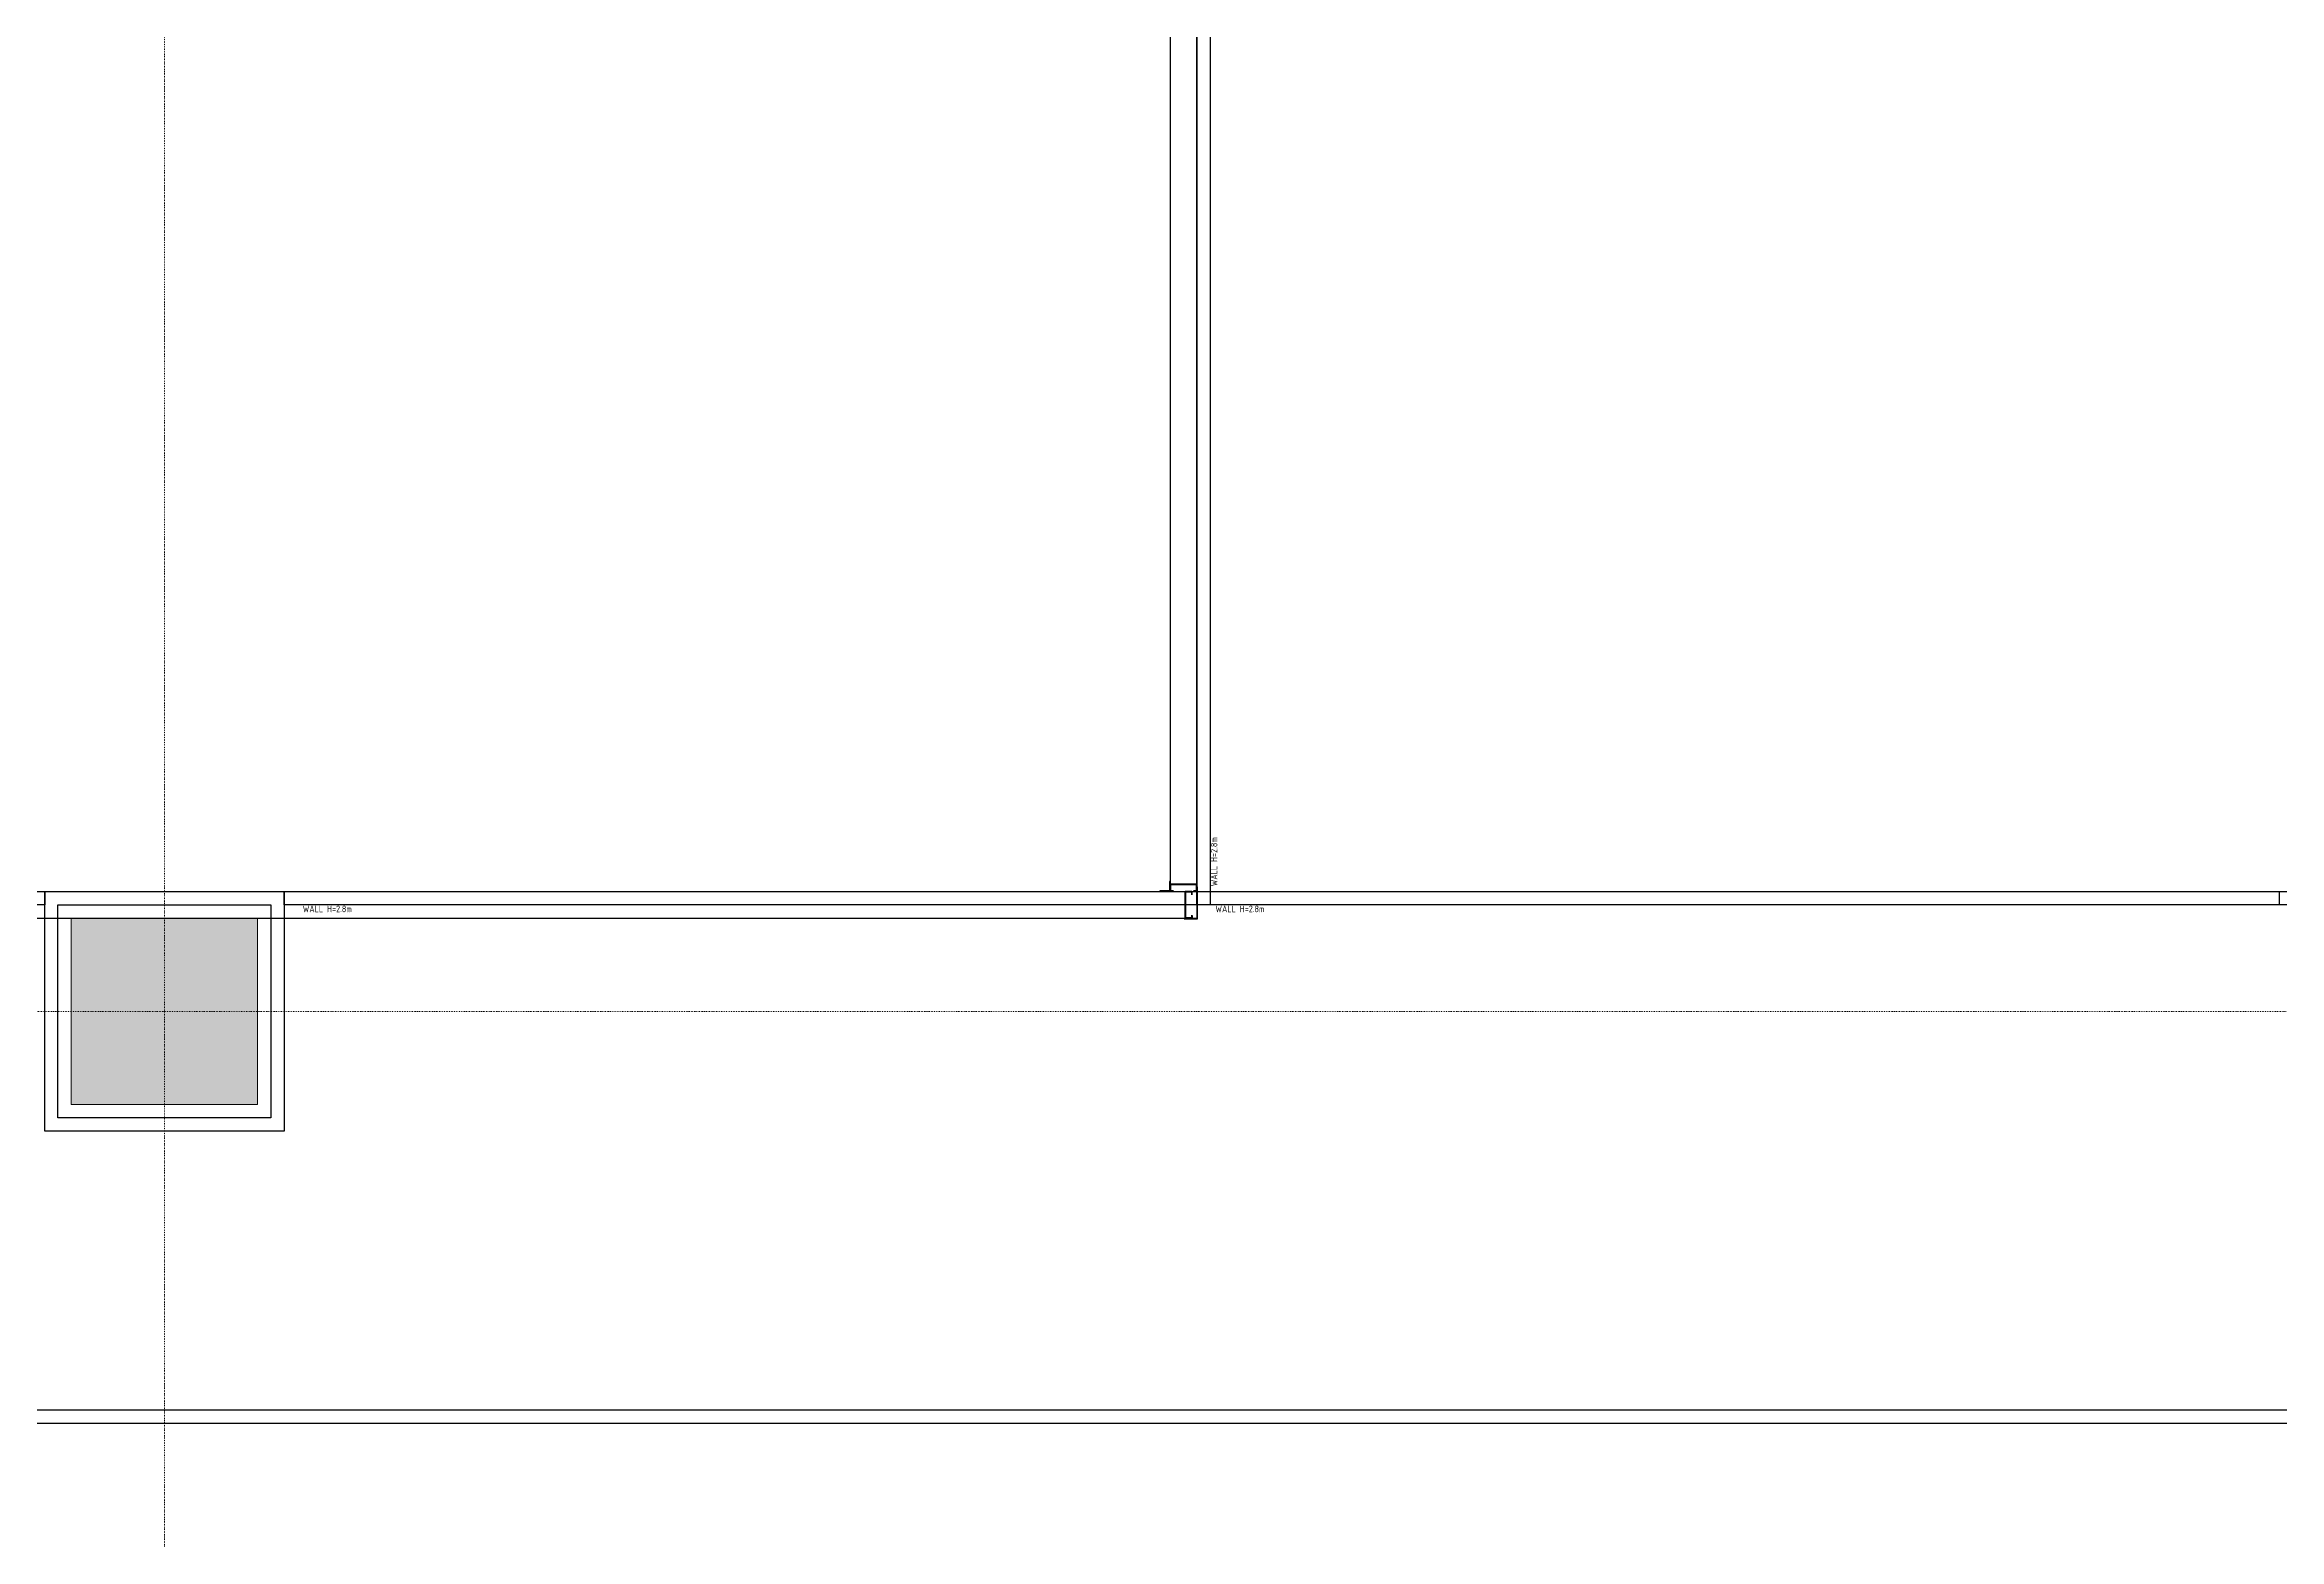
# Model space of a CAD drawing. Extents: x -32000 to 290600, y -29000 to 131250.
# Drawn here: x 209550 to 217950, y 73016 to 78632 of the extents above; entities that cross this region are included whole.
import ezdxf
from ezdxf.enums import TextEntityAlignment as Align

# ---------------------------------------------------------------- set-up
doc = ezdxf.new("R2010")
doc.units = 0
doc.header["$LTSCALE"] = 10
for name, pattern in [('H12PL3$0$JJP_三點線', [0.9, 0.3, -0.15, 0, -0.15, 0, -0.15, 0, -0.15]), ('XFDP30$0$HIDDEN2', [0.1875, 0.125, -0.0625]), ('XFM7P30ICA$0$H12PL3$0$JJP_三點線', [0.9, 0.3, -0.15, 0, -0.15, 0, -0.15, 0, -0.15]), ('XFM7P30ICA$0$XFDP30$0$HIDDEN2', [0.1875, 0.125, -0.0625])]:
    doc.linetypes.add(name, pattern=pattern)
for name, color, linetype in [('H12PL3$0$S-COL', 252, 'Continuous'), ('H12PL3$0$S-GRID', 252, 'Continuous'), ('XFDP30$0$A-W-P1S (50K)', 2, 'Continuous'), ('XFDP30$0$A-W-P1S (50K_Temporary)', 2, 'XFDP30$0$HIDDEN2'), ('XFDP30$0$A-W-P2D_H-2.8m (50K)', 2, 'Continuous'), ('XFM7P30ICA$0$H12PL3$0$Hattch', 252, 'Continuous'), ('XFM7P30ICA$0$H12PL3$0$S-COL', 252, 'Continuous'), ('XFM7P30ICA$0$H12PL3$0$S-GRID', 252, 'Continuous'), ('XFM7P30ICA$0$XFDP30$0$A-Partition-Col', 1, 'Continuous'), ('XFM7P30ICA$0$XFDP30$0$A-W-F2S (50K)', 2, 'Continuous'), ('XFM7P30ICA$0$XFDP30$0$A-W-P1S (50K)', 2, 'Continuous'), ('XFM7P30ICA$0$XFDP30$0$A-W-P1S (50K_Temporary)', 2, 'XFM7P30ICA$0$XFDP30$0$HIDDEN2'), ('XFM7P30ICA$0$XFDP30$0$A-W-P2D (50K)', 2, 'Continuous')]:
    doc.layers.add(name, color=color, linetype=linetype)
doc.styles.add('XFDP30$0$AA-TXT', font='isocp.shx', dxfattribs={"width": 0.8, "bigfont": 'china.shx'})
doc.styles.add('XFM7P30ICA$0$XFDP30$0$AA-TXT', font='isocp.shx', dxfattribs={"width": 0.8, "bigfont": 'china.shx'})

# ---------------------------------------------------------------- blocks, each defined once
blk = doc.blocks.new('*U186')
blk.add_lwpolyline([(0, 0), (0, 11.575), (0.05, 11.575), (0.05, 0)], close=True)
at = {"color": 15, "style": 'XFDP30$0$AA-TXT', "width": 0.8}
for tag, p in [('編號', (0.035, 0.07)), ('高度', (0.065, 0.07))]:
    blk.add_attdef(tag, text='', height=0.025, rotation=90, dxfattribs=at).set_placement(p, align=Align.MIDDLE_LEFT)
blk = doc.blocks.new('*U187')
blk.add_lwpolyline([(0, 0), (0, 7.5), (0.05, 7.5), (0.05, 0)], close=True)
at = {"color": 15, "style": 'XFDP30$0$AA-TXT', "width": 0.8}
for tag, p in [('編號', (0.035, 0.07)), ('高度', (0.065, 0.07))]:
    blk.add_attdef(tag, text='', height=0.025, rotation=90, dxfattribs=at).set_placement(p, align=Align.MIDDLE_LEFT)
blk = doc.blocks.new('XFDP30')
at = {"layer": 'XFDP30$0$A-W-P1S (50K)'}
for p, q in [((209550, 75450), (210450, 75450)), ((209550, 74550), (209550, 75450)), ((210450, 75450), (210450, 74550)), ((209600, 75400), (210400, 75400)), ((209600, 74600), (209600, 75400)), ((210400, 75400), (210400, 74600)), ((210400, 74600), (209600, 74600)), ((210450, 74550), (209550, 74550))]:
    blk.add_line(p, q, dxfattribs=at)
at = {"layer": 'XFDP30$0$A-W-P1S (50K_Temporary)', "ltscale": 2}
for p, q in [((192625, 73503.2, 0), (236742.2, 73503.2, 0)), ((192625, 73453.2, 0), (236742.2, 73453.2))]:
    blk.add_line(p, q, dxfattribs=at)
at = {"layer": 'XFDP30$0$A-W-P2D_H-2.8m (50K)'}
ref = blk.add_blockref('*U186', (213880.8, 75400), dxfattribs=dict(at, xscale=1000, yscale=1000, zscale=1000))
ref.add_attrib('高度', 'WALL H=2.8m', dxfattribs={"layer": '0', "color": 15, "height": 25, "rotation": 90, "style": 'XFDP30$0$AA-TXT', "width": 0.8}).set_placement((213945.8, 75470), align=Align.MIDDLE_LEFT)
ref = blk.add_blockref('*U187', (202050, 75450), dxfattribs=dict(at, xscale=1000, yscale=1000, zscale=1000, rotation=270))
ref.add_attrib('高度', 'WALL H=2.8m', dxfattribs={"layer": '0', "color": 15, "height": 25, "style": 'XFDP30$0$AA-TXT', "width": 0.8}).set_placement((202120, 75385), align=Align.MIDDLE_LEFT)
ref = blk.add_blockref('*U187', (210450, 75450), dxfattribs=dict(at, xscale=1000, yscale=1000, zscale=1000, rotation=270))
ref.add_attrib('高度', 'WALL H=2.8m', dxfattribs={"layer": '0', "color": 15, "height": 25, "style": 'XFDP30$0$AA-TXT', "width": 0.8}).set_placement((210520, 75385), align=Align.MIDDLE_LEFT)
blk = doc.blocks.new('H12PL3')
at = {"layer": 'H12PL3$0$S-COL', "lineweight": 0, "flags": 128}
blk.add_lwpolyline([(209650, 74650), (210350, 74650), (210350, 75350), (209650, 75350)], close=True, dxfattribs=at)
at = {"layer": 'H12PL3$0$S-GRID', "linetype": 'H12PL3$0$JJP_三點線', "lineweight": 0}
for p, q in [((210000, 128250), (210000, -28000)), ((-29000, 75000), (289600, 75000))]:
    blk.add_line(p, q, dxfattribs=at)
blk.add_blockref('XFDP30', (0, 0))
blk = doc.blocks.new('XFM7P30ICA$0$XFDP30$0$TP1-100-Partition_Col-L')
for points in [[(-4.96, 5.06, 0.414214), (-5.06, 4.96), (-5.06, 0.25, -0.414214), (-5.09, 0.22), (-5.19, 0.22, -0.414214), (-5.22, 0.25), (-5.22, 1.17), (-5.17, 1.22), (-5.22, 1.27), (-5.22, 5.19, -0.414214), (-5.19, 5.22), (5.73, 5.22), (5.78, 5.17), (5.83, 5.22), (6.75, 5.22, -0.414214), (6.78, 5.19), (6.78, 5.09, -0.414214), (6.75, 5.06)], [(4.89, 0.96), (4.89, 2.86, 0.414214), (4.59, 3.16), (3.79, 3.16), (3.79, 3.08), (4.61, 3.08, -0.414214), (4.81, 2.88), (4.81, 0.94, -0.414214), (4.61, 0.74), (-4.63, 0.74, -0.414214), (-4.83, 0.94), (-4.83, 2.88, -0.414214), (-4.63, 3.08), (-3.81, 3.08), (-3.81, 3.16), (-4.61, 3.16, 0.414214), (-4.91, 2.86), (-4.91, 0.96, 0.414214), (-4.61, 0.66), (4.59, 0.66, 0.414214)], [(7.46, -4.89), (5.56, -4.89, -0.414214), (5.26, -4.59), (5.26, -3.79), (5.34, -3.79), (5.34, -4.61, 0.414214), (5.54, -4.81), (7.48, -4.81, 0.414214), (7.68, -4.61), (7.68, 4.63, 0.414214), (7.48, 4.83), (5.54, 4.83, 0.414214), (5.34, 4.63), (5.34, 3.81), (5.26, 3.81), (5.26, 4.61, -0.414214), (5.56, 4.91), (7.46, 4.91, -0.414214), (7.76, 4.61), (7.76, -4.59, -0.414214)]]:
    blk.add_lwpolyline(points, format="xyb", close=True)
for points in [[(-4.16, 3.16), (-4.16, 3.22), (-4.88, 3.22, 0.414214), (-5.06, 3.04), (-5.06, 0.66), (-5, 0.66), (-5, 3.04, -0.414214), (-4.88, 3.16), (-4.16, 3.16)], [(4.14, 3.16), (4.14, 3.22), (4.86, 3.22, -0.414214), (5.04, 3.04), (5.04, 0.66), (4.98, 0.66), (4.98, 3.04, 0.414214), (4.86, 3.16), (4.14, 3.16)], [(5.26, 4.16), (5.2, 4.16), (5.2, 4.88, -0.414214), (5.38, 5.06), (7.76, 5.06), (7.76, 5), (5.38, 5, 0.414214), (5.26, 4.88), (5.26, 4.16)], [(5.26, -4.14), (5.2, -4.14), (5.2, -4.86, 0.414214), (5.38, -5.04), (7.76, -5.04), (7.76, -4.98), (5.38, -4.98, -0.414214), (5.26, -4.86), (5.26, -4.14)]]:
    blk.add_lwpolyline(points, format="xyb")
blk.add_lwpolyline([(5.24, -5.24), (5.24, -8.85), (5.04, -8.85), (5.04, -5.04), (8.85, -5.04), (8.85, -5.24)], close=True)
blk = doc.blocks.new('*U480')
blk.add_lwpolyline([(0, 0), (0, 5.1442), (0.05, 5.1442), (0.05, 0)], close=True)
at = {"color": 15, "style": 'XFM7P30ICA$0$XFDP30$0$AA-TXT', "width": 0.8}
for tag, p in [('編號', (0.035, 0.07)), ('高度', (0.065, 0.07))]:
    blk.add_attdef(tag, text='', height=0.025, rotation=90, dxfattribs=at).set_placement(p, align=Align.MIDDLE_LEFT)
blk = doc.blocks.new('XFM7P30ICA$0$XFDP30')
at = {"layer": 'XFM7P30ICA$0$XFDP30$0$A-W-F2S (50K)'}
for p, q in [((213880.8, 85145.8, 0), (213880.8, 75350, 0)), ((213780.8, 85045.8, 0), (213780.8, 75450, 0)), ((202160, 75450), (213780.8, 75450, 0)), ((202060, 75350), (213880.8, 75350, 0))]:
    blk.add_line(p, q, dxfattribs=at)
at = {"layer": 'XFM7P30ICA$0$XFDP30$0$A-W-P1S (50K)'}
for p, q in [((209550, 74550), (209550, 75350, 0)), ((209600, 74600), (209600, 75350, 0)), ((210400, 75350, 0), (210400, 74600)), ((210450, 75350, 0), (210450, 74550)), ((210400, 74600), (209600, 74600)), ((210450, 74550), (209550, 74550))]:
    blk.add_line(p, q, dxfattribs=at)
at = {"layer": 'XFM7P30ICA$0$XFDP30$0$A-W-P1S (50K_Temporary)'}
for p, q in [((192625, 73503.2, 0), (236742.2, 73503.2, 0)), ((192625, 73453.2, 0), (236742.2, 73453.2))]:
    blk.add_line(p, q, dxfattribs=at)
at = {"layer": 'XFM7P30ICA$0$XFDP30$0$A-Partition-Col', "xscale": -10, "yscale": 10, "zscale": 10, "rotation": 270.0000000000001}
blk.add_blockref('XFM7P30ICA$0$XFDP30$0$TP1-100-Partition_Col-L', (213830.8, 75400, 0), dxfattribs=at)
at = {"layer": 'XFM7P30ICA$0$XFDP30$0$A-W-P2D (50K)'}
ref = blk.add_blockref('*U480', (213880.8, 75450), dxfattribs=dict(at, xscale=1000, yscale=1000, zscale=1000, rotation=270))
ref.add_attrib('高度', 'WALL H=2.8m', dxfattribs={"layer": '0', "color": 15, "height": 25, "style": 'XFM7P30ICA$0$XFDP30$0$AA-TXT', "width": 0.8}).set_placement((213950.8, 75385), align=Align.MIDDLE_LEFT)
blk = doc.blocks.new('XFM7P30ICA$0$H12PL3')
at = {"layer": 'XFM7P30ICA$0$H12PL3$0$Hattch', "linetype": 'Continuous', "lineweight": 0}
blk.add_hatch(color=256, dxfattribs=at).paths.add_polyline_path([(209650, 74650), (210350, 74650), (210350, 75350), (209650, 75350)])
at = {"layer": 'XFM7P30ICA$0$H12PL3$0$S-COL', "lineweight": 0, "flags": 128}
blk.add_lwpolyline([(209650, 74650), (210350, 74650), (210350, 75350), (209650, 75350)], close=True, dxfattribs=at)
at = {"layer": 'XFM7P30ICA$0$H12PL3$0$S-GRID', "linetype": 'XFM7P30ICA$0$H12PL3$0$JJP_三點線', "lineweight": 0}
for p, q in [((210000, 128250), (210000, -28000)), ((-29000, 75000), (289600, 75000))]:
    blk.add_line(p, q, dxfattribs=at)
blk.add_blockref('XFM7P30ICA$0$XFDP30', (0, 0))
blk = doc.blocks.new('XFM7P30ICA')
for name in ['XFM7P30ICA$0$H12PL3', 'XFM7P30ICA$0$XFDP30']:
    blk.add_blockref(name, (0, 0))

msp = doc.modelspace()

# ---------------------------------------------------------------- block references
for name in ['H12PL3', 'XFM7P30ICA']:
    msp.add_blockref(name, (0, 0))

doc.saveas('drawing.dxf')
